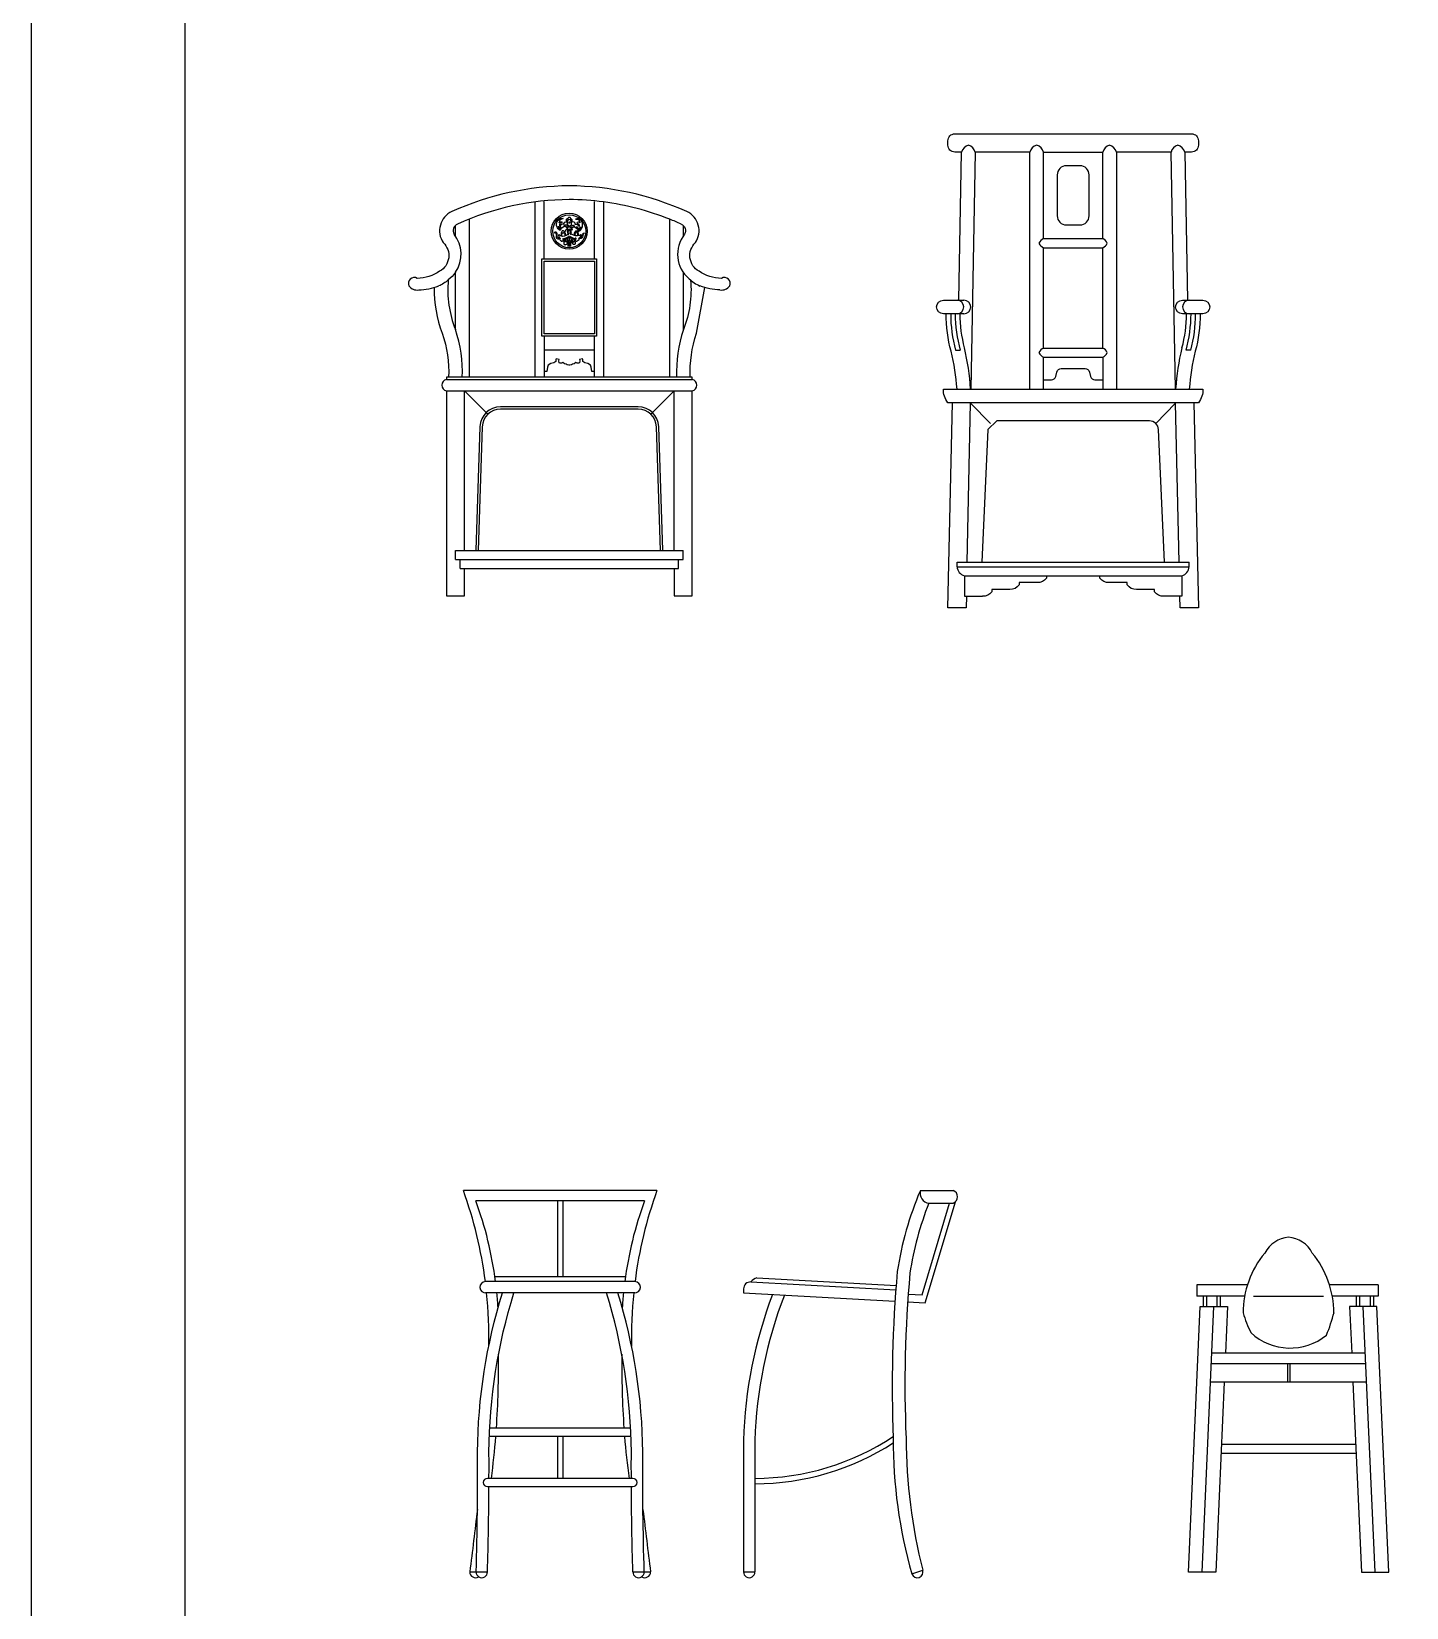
# Model space of a CAD drawing. Header units: inches. Extents: x 10 to 52.5, y 12.2 to 37.
# Drawn here: x 10.002 to 13.021, y 21.824 to 25.283 of the extents above; entities that cross this region are included whole.
import ezdxf

# ---------------------------------------------------------------- set-up
doc = ezdxf.new("R2010")
doc.units = ezdxf.units.IN
doc.header["$MEASUREMENT"] = 0
for name, color, linetype in [('02', 2, 'Continuous'), ('4', 4, 'Continuous'), ('kadrbm', 4, 'Continuous')]:
    doc.layers.add(name, color=color, linetype=linetype)

# ---------------------------------------------------------------- blocks, each defined once
blk = doc.blocks.new('kadrbm')
at = {"layer": 'kadrbm', "color": 4}
blk.add_lwpolyline([(0, 0), (0, 24.7972), (21, 24.7972), (21, 0), (0, 0)], close=True, dxfattribs=at)
blk.add_lwpolyline([(20.6631, 0.3257), (20.6631, 24.4603), (0.3369, 24.4603), (0.3369, 0.3257), (20.6631, 0.3257)], dxfattribs=at)

msp = doc.modelspace()

# ---------------------------------------------------------------- linework, layer by layer
at = {"layer": '02'}
for p, q in [((12.0308, 24.5833), (12.0412, 24.5833)), ((12.5471, 24.5833), (12.5368, 24.5833)), ((11.1566, 22.7165), (11.1566, 22.5495)), ((11.1686, 22.7165), (11.1686, 22.5495)), ((11.3057, 22.5495), (11.0195, 22.5495)), ((12.6847, 22.5071), (12.8389, 22.5071)), ((12.7595, 22.3588), (12.7595, 22.3188)), ((12.7645, 22.3588), (12.7645, 22.3188)), ((11.1566, 22.1995), (11.1566, 22.1075)), ((11.1686, 22.1995), (11.1686, 22.1075))]:
    msp.add_line(p, q, dxfattribs=at)
for points in [[(11.1743, 24.8547, 0.34733), (11.1628, 24.846, -0.409884), (11.156, 24.866, -0.318858), (11.169, 24.8724, 0.377319), (11.1602, 24.8629, -0.92725), (11.1667, 24.8629, 0.522824), (11.1613, 24.8596, 0.401469), (11.1632, 24.8544, -0.689196), (11.1701, 24.86, -0.452999), (11.178, 24.8649)], [(11.1866, 24.8688, 1.060173), (11.1849, 24.8688, 0.620415), (11.1876, 24.8673, 0.522482), (11.189, 24.8698, 0.451456), (11.186, 24.8709, 0.595524), (11.1827, 24.8749, 0.536651), (11.1792, 24.8712, 0.541923), (11.1755, 24.8694, 0.617763), (11.1798, 24.8673, 0.414589), (11.1802, 24.8693, 0.913295), (11.1786, 24.8683, 0.913295)], [(11.1918, 24.854, -0.371241), (11.2021, 24.8443, 0.378554), (11.2117, 24.8587, 0.275579), (11.2059, 24.8699, 0.247609), (11.1965, 24.8712, -0.511137), (11.2058, 24.8627, 0.643953), (11.199, 24.862, -0.658543), (11.2036, 24.8548, 0.448641), (11.1958, 24.8593, 0.564784), (11.1879, 24.8646, 0.564784)], [(11.1612, 24.8302, -0.622967), (11.1557, 24.8342, 0.267401), (11.155, 24.8413, 0.456166), (11.1495, 24.8413, -0.376213), (11.1523, 24.8413, -0.264117), (11.1539, 24.8344, 0.325045), (11.1557, 24.8284, 0.369427), (11.1624, 24.8293, 0.369427)], [(11.1581, 24.8557, 0.267511), (11.1612, 24.8488, -0.118486), (11.1654, 24.8536)], [(11.1961, 24.8269, 0.333072), (11.1978, 24.8277, 1.018263), (11.1944, 24.8276, 0.447723), (11.1971, 24.8242, 0.836712), (11.2015, 24.8248, 0.786524), (11.2038, 24.8291, 0.381054), (11.2076, 24.8376, -0.211082), (11.2053, 24.8354, -0.237445), (11.1875, 24.8379, 0.369408), (11.1806, 24.8394, -0.247305), (11.1687, 24.8333, -0.276406), (11.1594, 24.8376, 0.438653), (11.1636, 24.8288, 0.831006), (11.1644, 24.824, 0.737886), (11.168, 24.8238, 0.825981), (11.1707, 24.8276, 1.434892), (11.1689, 24.8262)], [(11.1741, 24.8343, 0.26651), (11.1715, 24.8446, 0.446716), (11.166, 24.8442, 0.173206), (11.1648, 24.8379, -0.22076), (11.1635, 24.8341)], [(11.165, 24.8336, 0.204252), (11.1664, 24.8377, -0.366388), (11.1692, 24.8421, -0.325144), (11.1726, 24.8374, -0.118475), (11.1724, 24.8337)], [(11.1809, 24.8551, 0.681297), (11.1803, 24.8541, 0.272206), (11.182, 24.8541, 0.430946), (11.182, 24.8563, 0.506992), (11.1784, 24.8564, 0.224483), (11.175, 24.8579, 0.310446), (11.1706, 24.8567, -0.310291), (11.1743, 24.8547, 0.143148), (11.1759, 24.8533, 0.143148)], [(11.1707, 24.8276, -0.014414), (11.1833, 24.834, 0.009904), (11.1944, 24.8278, 0.009904)], [(11.1873, 24.8508, -0.364073), (11.1827, 24.8446, -0.407895), (11.1776, 24.8494, 0.091763), (11.1775, 24.8518, 0.091763)], [(11.1784, 24.8522, 0.337282), (11.1823, 24.8468, 0.32156), (11.1868, 24.8508, 0.32156)], [(11.1887, 24.8524, 0.258063), (11.1901, 24.8524, 0.037817), (11.1926, 24.8549, -0.267067), (11.1951, 24.8549, 0.428253), (11.1879, 24.856, 0.257934), (11.1862, 24.8567, 0.227238), (11.1843, 24.8562, 0.474005), (11.1841, 24.8536, 0.802464), (11.1853, 24.8544)], [(11.2029, 24.8348, 0.01958), (11.202, 24.8424, 0.430482), (11.1961, 24.8444, 0.30183), (11.1936, 24.835)], [(11.2024, 24.8347, 0.009312), (11.2005, 24.8409, 0.571607), (11.197, 24.8417, 0.172696), (11.1945, 24.8348)], [(11.2068, 24.8315, 0.407179), (11.2091, 24.8325, 0.089335), (11.2115, 24.8383, -0.331846), (11.2163, 24.8408, 0.152153), (11.2141, 24.8394, 0.073188), (11.2118, 24.832, -0.443412), (11.204, 24.8292)], [(11.1736, 24.827, -0.153349), (11.1721, 24.8225, 0.193993), (11.1707, 24.8181, 0.470109), (11.1739, 24.815, 0.23934), (11.1788, 24.818, 0.192681), (11.1796, 24.8236, 0.009143), (11.1784, 24.8296, 0.009143)], [(11.1714, 24.8259, -0.013655), (11.1833, 24.832, 0.01032), (11.1949, 24.8255)], [(11.1736, 24.827, 0.235004), (11.1771, 24.8222, 0.303549), (11.1787, 24.8231, 0.019772), (11.1792, 24.8257)], [(11.1802, 24.8111, -0.040253), (11.1812, 24.8244, -0.177783), (11.1823, 24.8262, 0.031151), (11.1826, 24.8316, 0.031151)], [(11.1857, 24.811, 0.020781), (11.186, 24.8203, 0.167231), (11.1854, 24.8232, 0.239408), (11.1838, 24.8257, 0.019319), (11.184, 24.8315, 0.019319)], [(11.1883, 24.829, 0.273019), (11.1896, 24.8174, 0.234275), (11.1948, 24.816, 0.327706), (11.1966, 24.8189, 0.139705), (11.1943, 24.8234, -0.099433), (11.194, 24.8259)], [(11.1874, 24.8228, 0.263941), (11.1919, 24.8209, 0.310547), (11.1943, 24.8234)], [(11.3877, 24.1443), (11.3789, 24.4156, 0.4048), (11.334, 24.4592), (11.0314, 24.4592, 0.4048), (10.9865, 24.4156), (10.9777, 24.1443)]]:
    msp.add_lwpolyline(points, format="xyb", dxfattribs=at)
for points in [[(11.1764, 24.8523, 0.460795), (11.1784, 24.8522, 0.246065), (11.1785, 24.8535, 0.337602), (11.1767, 24.8539, 0.488047)], [(11.1878, 24.853, 0.414079), (11.1859, 24.8518, 0.335234), (11.1868, 24.8508, 0.487849), (11.1887, 24.8524, 0.167895)]]:
    msp.add_lwpolyline(points, format="xyb", close=True, dxfattribs=at)
msp.add_lwpolyline([(11.1277, 24.7792), (11.2377, 24.7792), (11.2377, 24.6192), (11.1277, 24.6192)], close=True, dxfattribs=at)
msp.add_circle((11.1825, 24.8446), 0.0362, dxfattribs=at)
for centre, radius, start, end in [((11.1827, 24.8652), 0.00481, 59.7752, 121.0821), ((11.1297, 24.8459), 0.0317, 5.2856, 15.8566), ((11.1787, 24.8452), 0.00425, 104.6687, 192.5138), ((11.1884, 24.8628), 0.0107, 158.3138, 212.2182), ((11.1822, 24.8434), 0.00383, 139.0523, 173.6828), ((11.1856, 24.8436), 0.0072, 177.9044, 229.8307), ((11.1867, 24.8429), 0.00703, 160.1113, 210.1923), ((11.1824, 24.8378), 0.00241, 137.2063, 238.7519), ((11.1833, 24.861), 0.00351, 59.545, 138.9823), ((11.1831, 24.8611), 0.00175, 40.6562, 161.2876), ((11.1816, 24.8432), 0.00558, 312.8978, 84.0423), ((11.1811, 24.8436), 0.00491, 316.1075, 30.5225), ((11.1839, 24.8378), 0.00199, 312.0935, 38.0098), ((11.1782, 24.862), 0.00957, 326.4628, 30.1645), ((11.1872, 24.846), 0.00275, 6.2118, 93.957), ((11.1799, 24.8352), 0.0168, 52.3912, 62.1893), ((11.1971, 24.8474), 0.00675, 357.8274, 80.5154), ((11.196, 24.8526), 0.00944, 326.2961, 11.3418), ((11.2042, 24.8475), 0.00049, 228.9246, 311.0754), ((11.1953, 24.8569), 0.0134, 313.1246, 350.5894), ((11.177, 24.8252), 0.0041, 194.9654, 314.1549), ((11.1835, 24.8233), 0.00312, 211.1047, 324.1755), ((11.1829, 24.826), 0.00245, 223.3433, 324.4816), ((11.509, 24.8004), 0.3279, 176.4538, 178.0719), ((11.2371, 24.8132), 0.0552, 172.4713, 181.4009), ((11.1622, 24.8167), 0.0215, 345.5771, 9.3194), ((11.2962, 24.8108), 0.1115, 176.3737, 179.8043), ((11.2078, 24.8289), 0.0195, 179.5227, 194.4912), ((11.1915, 24.8246), 0.0026, 192.4255, 276.4521), ((11.1915, 24.8235), 0.00152, 273.3278, 342.1695), ((11.188, 24.8258), 0.00574, 330.4314, 2.543), ((12.3229, 24.6629), 0.3028, 179.9264, 195.2455), ((12.3229, 24.6629), 0.2928, 179.9264, 195.7796), ((12.255, 24.6629), 0.2928, 344.2204, 0.0736), ((12.255, 24.6629), 0.3028, 344.7545, 0.0736), ((11.5889, 22.6588), 0.5513, 270.1372, 303.5792), ((11.5889, 22.6588), 0.5633, 270.1372, 302.7909)]:
    msp.add_arc(centre, radius, start, end, dxfattribs=at)
at = {"layer": '4'}
for p, q in [((12.224, 24.8283), (12.224, 25.0183)), ((12.224, 25.0183), (12.354, 25.0183)), ((12.354, 24.8283), (12.354, 25.0183)), ((11.1277, 24.7842), (11.1277, 24.9101)), ((11.2377, 24.7842), (11.2377, 24.9101)), ((12.224, 24.8283), (12.354, 24.8283)), ((12.224, 24.5883), (12.224, 24.8083)), ((12.224, 24.8083), (12.354, 24.8083)), ((12.354, 24.5883), (12.354, 24.8083)), ((11.1277, 24.6142), (11.1277, 24.5242)), ((11.1277, 24.5842), (11.2377, 24.5842)), ((12.224, 24.5883), (12.354, 24.5883)), ((12.224, 24.5683), (12.354, 24.5683)), ((12.354, 24.5683), (12.354, 24.4983)), ((10.9127, 24.5192), (11.4527, 24.5192)), ((10.9127, 24.4942), (11.4527, 24.4942)), ((10.9527, 24.1442), (10.9527, 24.4942)), ((11.0038, 24.4431), (10.9527, 24.4942)), ((11.3616, 24.4431), (11.4127, 24.4942)), ((11.4127, 24.1442), (11.4127, 24.4942)), ((12.0562, 24.1183), (12.0639, 24.4674)), ((12.1075, 24.4227), (12.0639, 24.4674)), ((12.4704, 24.4227), (12.514, 24.4674)), ((12.5217, 24.1183), (12.514, 24.4674)), ((10.9327, 24.1442), (11.4327, 24.1442)), ((10.9327, 24.1242), (10.9327, 24.1442)), ((11.4327, 24.1242), (11.4327, 24.1442)), ((10.9327, 24.1242), (11.4327, 24.1242)), ((10.9427, 24.1042), (10.9427, 24.1242)), ((11.4227, 24.1042), (11.4227, 24.1242)), ((12.034, 24.1083), (12.034, 24.1183)), ((12.034, 24.1183), (12.544, 24.1183)), ((12.034, 24.1083), (12.544, 24.1083)), ((12.544, 24.1083), (12.544, 24.1183)), ((10.9427, 24.1042), (11.4227, 24.1042)), ((12.0501, 24.0883), (12.5278, 24.0883)), ((12.0501, 24.0433), (12.0901, 24.0433)), ((11.3751, 22.7395), (10.9501, 22.7395)), ((11.9535, 22.7395), (12.0256, 22.7395)), ((11.3476, 22.7165), (10.9776, 22.7165)), ((11.9575, 22.5104), (12.0178, 22.7115)), ((11.9638, 22.4926), (12.0303, 22.7144)), ((11.9722, 22.7115), (12.0256, 22.7115)), ((11.3269, 22.5395), (10.9984, 22.5395)), ((11.5652, 22.5236), (11.5652, 22.5145)), ((11.581, 22.5386), (11.8994, 22.5211)), ((12.6715, 22.532), (12.5607, 22.532)), ((12.5607, 22.532), (12.5607, 22.5071)), ((12.9588, 22.532), (12.8519, 22.532)), ((12.9588, 22.532), (12.9588, 22.5071)), ((11.3269, 22.5145), (10.9984, 22.5145)), ((11.5652, 22.5145), (11.8977, 22.4962)), ((11.9256, 22.4947), (11.9638, 22.4926)), ((11.9268, 22.5121), (11.9575, 22.5104)), ((12.6654, 22.5071), (12.5607, 22.5071)), ((12.5679, 22.4844), (12.6279, 22.4844)), ((12.572, 21.902), (12.5979, 22.4844)), ((12.575, 22.4844), (12.575, 22.5071)), ((12.5823, 22.4844), (12.5823, 22.5071)), ((12.6052, 22.4844), (12.6052, 22.5071)), ((12.6125, 22.4844), (12.6125, 22.5071)), ((12.9588, 22.5071), (12.8581, 22.5071)), ((12.9561, 22.4844), (12.8961, 22.4844)), ((12.9115, 22.4844), (12.9115, 22.5071)), ((12.9188, 22.4844), (12.9188, 22.5071)), ((12.952, 21.902), (12.9261, 22.4844)), ((12.9417, 22.4844), (12.9417, 22.5071)), ((12.949, 22.4844), (12.949, 22.5071)), ((12.9306, 22.382), (12.5933, 22.382)), ((12.9317, 22.3588), (12.5923, 22.3588)), ((12.9334, 22.3188), (12.5905, 22.3188)), ((11.3174, 22.2175), (11.0078, 22.2175)), ((11.3182, 22.1995), (11.007, 22.1995)), ((12.9095, 22.182), (12.6144, 22.182)), ((12.9104, 22.162), (12.6136, 22.162)), ((10.9642, 21.9023), (11.003, 21.9023)), ((11.3222, 21.9023), (11.361, 21.9023)), ((11.5652, 21.9023), (11.5902, 21.9023)), ((11.935, 21.8977), (11.9586, 21.9057))]:
    msp.add_line(p, q, dxfattribs=at)
for points in [[(12.0377, 24.6933), (12.044, 25.0183), (12.029, 25.0183, -0.414214), (12.014, 25.0333), (12.014, 25.0433, -0.414214), (12.029, 25.0583), (12.549, 25.0583, -0.414214), (12.564, 25.0433), (12.564, 25.0333, -0.414214), (12.549, 25.0183), (12.534, 25.0183), (12.5402, 24.6933)], [(11.5135, 24.7157, 0.271918), (11.5349, 24.7245, 0.749268), (11.5168, 24.7412, -0.143046), (11.4676, 24.7567, -0.508496), (11.4596, 24.8195, 0.465216), (11.4405, 24.8877, 0.104125), (11.1827, 24.9442, 0.104125), (10.9249, 24.8877, 0.465216), (10.9058, 24.8195, -0.508496), (10.8978, 24.7567, -0.143046), (10.8486, 24.7412, 0.749268), (10.8305, 24.7245, 0.271918), (10.8519, 24.7157, 0.083753), (10.8959, 24.7244)], [(11.4032, 24.5242), (11.4032, 24.8709, 0.061482), (11.2577, 24.9089), (11.2577, 24.5242)], [(10.9373, 24.8604, 0.428032), (10.9296, 24.8381)], [(10.9327, 24.8339), (10.9327, 24.8572, 0.329498)], [(11.4281, 24.8604, -0.428032), (11.4358, 24.8381, 0.406487), (11.4457, 24.7401)], [(10.917, 24.7377, -0.073636), (10.8959, 24.7244, -0.019253)], [(10.917, 24.7377, 0.119296), (10.9327, 24.6287), (10.9327, 24.7545, -0.074149), (10.917, 24.7377, -0.010288)], [(11.4489, 24.7373, -0.118786), (11.4332, 24.6287), (11.4332, 24.7538)], [(10.886, 24.7211, 0.098282), (10.9038, 24.6206, -0.093353), (10.9177, 24.5242)], [(11.4482, 24.5242, -0.093353), (11.4621, 24.6206), (11.4799, 24.7209, 0.063425)], [(11.5135, 24.7157, -0.083754), (11.4695, 24.7244, -0.071544)], [(12.049, 24.6633), (12.004, 24.6633, -1), (12.004, 24.6933), (12.049, 24.6933)], [(12.034, 24.4983, 0.043451), (12.021, 24.5811, -0.06657), (12.0101, 24.6633)], [(12.049, 24.6633, 1), (12.049, 24.6933)], [(12.5678, 24.6633), (12.529, 24.6633, -1), (12.529, 24.6933), (12.574, 24.6933)], [(12.574, 24.6933, -1), (12.574, 24.6633), (12.5678, 24.6633, -0.066586), (12.5569, 24.5811, 0.043451), (12.544, 24.4983)], [(11.4527, 24.5242), (10.9127, 24.5242), (10.9127, 24.5192, 0.8), (10.9127, 24.4942), (10.9127, 24.0442), (10.9527, 24.0442), (10.9527, 24.1042)], [(11.4127, 24.1042), (11.4127, 24.0442), (11.4527, 24.0442), (11.4527, 24.4942, 0.8), (11.4527, 24.5192), (11.4527, 24.5242)], [(12.224, 24.5183), (12.2412, 24.5183, 0.351095), (12.251, 24.5261), (12.2531, 24.5354, -0.351095), (12.2629, 24.5433), (12.3151, 24.5433, -0.351095), (12.3248, 24.5354), (12.3269, 24.5261, 0.351095), (12.3367, 24.5183), (12.354, 24.5183)], [(12.564, 24.4683), (12.014, 24.4683, -0.170156), (12.004, 24.4983), (12.574, 24.4983)], [(12.574, 24.4983, -0.170156), (12.564, 24.4683)], [(11.3827, 24.1442), (11.3739, 24.4155, 0.4048), (11.334, 24.4542), (11.0314, 24.4542, 0.4048), (10.9914, 24.4155), (10.9827, 24.1442)], [(12.4895, 24.1183), (12.4765, 24.4091, 0.401264), (12.4565, 24.4283), (12.1214, 24.4283), (12.1014, 24.4091), (12.0885, 24.1183)], [(12.2301, 24.0883), (12.2301, 24.0833, -0.261972), (12.2101, 24.0733), (12.1701, 24.0733), (12.1701, 24.0683, -0.261972), (12.1501, 24.0583), (12.1101, 24.0583), (12.1101, 24.0533, -0.261972), (12.0901, 24.0433)], [(12.5278, 24.0433), (12.4878, 24.0433, -0.261972), (12.4678, 24.0533), (12.4678, 24.0583), (12.4278, 24.0583, -0.261972), (12.4078, 24.0683), (12.4078, 24.0733), (12.3678, 24.0733, -0.261972), (12.3478, 24.0833), (12.3478, 24.0883)], [(11.9535, 22.7395, 0.062346), (11.9027, 22.5612, 0.032505), (11.894, 22.1954, 0.071723), (11.935, 21.8977, 0.071723)], [(11.9722, 22.7115, 0.055601), (11.9305, 22.5578, 0.032483), (11.922, 22.1959, 0.060813), (11.9586, 21.9057, 0.060813)], [(12.8617, 22.4706, 0.169843), (12.8141, 22.602, 0.251892), (12.762, 22.637, 0.251892), (12.7099, 22.602, 0.177273), (12.6622, 22.4706, 0.035957), (12.679, 22.4274, 0.373628), (12.8455, 22.4219, 0.024318), (12.8619, 22.4717)], [(10.9781, 21.9023, 0.008031), (10.9813, 22.1651, -0.074354), (11.0361, 22.5145)], [(11.0063, 22.1075, 0.001829), (11.0063, 22.1651, -0.074354), (11.0611, 22.5145)], [(11.3189, 22.1075, -0.001829), (11.3189, 22.1651, 0.074354), (11.2641, 22.5145)], [(11.3472, 21.9023, -0.008352), (11.3439, 22.1651, 0.074354), (11.2891, 22.5145)], [(11.6287, 22.511, 0.08335), (11.5652, 22.1907), (11.5652, 21.9023)], [(11.6549, 22.5096, 0.085334), (11.5902, 22.1903), (11.5902, 21.9023)], [(11.3224, 22.1075), (11.0029, 22.1075, 1), (11.0028, 22.0895), (11.3224, 22.0895, 1), (11.3224, 22.1075)], [(11.003, 21.9023, 0.005951), (11.0062, 22.0895)], [(11.3222, 21.9023, -0.005951), (11.319, 22.0895)], [(10.9808, 22.0393, -0.001094), (10.9642, 21.9023, -0.001094)], [(11.3444, 22.0393, 0.001094), (11.361, 21.9023, 0.001094)]]:
    msp.add_lwpolyline(points, format="xyb", dxfattribs=at)
for points in [[(12.194, 24.4983), (12.194, 25.0183), (12.074, 25.0183), (12.064, 24.4983)], [(12.514, 24.4983), (12.504, 25.0183), (12.384, 25.0183), (12.384, 24.4983)], [(11.1077, 24.5242), (11.1077, 24.9089)], [(10.9627, 24.8711), (10.9627, 24.5242)], [(11.4332, 24.8346), (11.4332, 24.8567)], [(11.2377, 24.5242), (11.2377, 24.6142)], [(11.1835, 24.5505), (11.1819, 24.5505), (11.1776, 24.5511), (11.1755, 24.5528), (11.1718, 24.5537), (11.1685, 24.5566), (11.1657, 24.5548), (11.1625, 24.5548), (11.1607, 24.5557), (11.1593, 24.5598), (11.1607, 24.5633), (11.1541, 24.5642), (11.153, 24.5623), (11.1533, 24.5587), (11.1484, 24.5555), (11.1422, 24.5546), (11.1365, 24.5508), (11.135, 24.5459), (11.1334, 24.5364), (11.1277, 24.5364)], [(11.2377, 24.5364), (11.232, 24.5364), (11.2304, 24.5459), (11.2289, 24.5508), (11.2232, 24.5546), (11.217, 24.5555), (11.2121, 24.5587), (11.2124, 24.5623), (11.2113, 24.5642), (11.2047, 24.5633), (11.2061, 24.5598), (11.2047, 24.5557), (11.2029, 24.5548), (11.1997, 24.5548), (11.1969, 24.5566), (11.1936, 24.5537), (11.1899, 24.5528), (11.1877, 24.5511), (11.1835, 24.5505)], [(12.224, 24.4983), (12.224, 24.5683)], [(12.0545, 24.0433), (12.054, 24.0183), (12.014, 24.0183), (12.024, 24.4683)], [(12.554, 24.4683), (12.564, 24.0183), (12.5239, 24.0183), (12.5234, 24.0433)], [(12.0501, 24.0883), (12.0501, 24.0433)], [(12.5278, 24.0883), (12.5278, 24.0433)], [(11.5943, 22.5479), (11.9002, 22.5311)], [(12.6205, 22.3188), (12.602, 21.902), (12.542, 21.902), (12.5679, 22.4844)], [(12.6279, 22.4844), (12.6233, 22.382)], [(12.8961, 22.4844), (12.9006, 22.382)], [(12.9034, 22.3188), (12.922, 21.902), (12.982, 21.902), (12.9561, 22.4844)]]:
    msp.add_lwpolyline(points, dxfattribs=at)
msp.add_lwpolyline([(12.274, 24.8583), (12.304, 24.8583, 0.414214), (12.324, 24.8783), (12.324, 24.9683, 0.414214), (12.304, 24.9883), (12.274, 24.9883, 0.414214), (12.254, 24.9683), (12.254, 24.8783, 0.414214)], format="xyb", close=True, dxfattribs=at)
msp.add_lwpolyline([(11.1227, 24.7842), (11.2427, 24.7842), (11.2427, 24.6142), (11.1227, 24.6142)], close=True, dxfattribs=at)
msp.add_circle((11.1825, 24.8446), 0.0396, dxfattribs=at)
for centre, radius, start, end in [((12.0639, 25.0133), 0.0206, 103.9676, 166.0324), ((12.054, 25.0133), 0.0206, 13.9676, 76.0324), ((12.2139, 25.0133), 0.0206, 103.9676, 166.0324), ((12.204, 25.0133), 0.0206, 13.9676, 76.0324), ((12.3739, 25.0133), 0.0206, 103.9676, 166.0324), ((12.364, 25.0133), 0.0206, 13.9676, 76.0324), ((12.5239, 25.0133), 0.0206, 103.9676, 166.0324), ((12.514, 25.0133), 0.0206, 13.9676, 76.0324), ((11.188, 24.3036), 0.6106, 90.4753, 114.2534), ((11.1774, 24.3036), 0.6106, 82.4415, 89.5247), ((11.1774, 24.3036), 0.6106, 65.7466, 68.2945), ((10.8743, 24.7942), 0.0706, 325.8205, 38.4713), ((12.2314, 24.8108), 0.019, 113.1816, 156.8184), ((12.2314, 24.8257), 0.019, 203.1816, 246.8184), ((12.3465, 24.8108), 0.019, 23.1816, 66.8184), ((12.3465, 24.8257), 0.019, 293.1816, 336.8184), ((11.504, 24.8025), 0.0854, 227.0073, 246.2), ((12.034, 24.6783), 0.015, 270, 90), ((12.3229, 24.6629), 0.2828, 179.9264, 195.2311), ((12.255, 24.6629), 0.2828, 344.7689, 0.0736), ((12.544, 24.6783), 0.015, 90, 270), ((10.6547, 24.5354), 0.2932, 357.8002, 18.5547), ((11.7112, 24.5354), 0.2932, 161.4453, 182.1998), ((11.56, 24.467), 0.5049, 3.5509, 13.9354), ((12.2314, 24.5708), 0.019, 113.1816, 156.8184), ((12.2314, 24.5857), 0.019, 203.1816, 246.8184), ((12.3465, 24.5708), 0.019, 23.1816, 66.8184), ((12.3465, 24.5857), 0.019, 293.1816, 336.8184), ((13.0179, 24.467), 0.5049, 166.0646, 176.4491), ((12.0572, 24.1105), 0.0233, 185.4855, 252.2555), ((12.5207, 24.1105), 0.0233, 287.7445, 354.5145), ((10.0643, 22.42), 0.9416, 7.2923, 19.836), ((12.2609, 22.42), 0.9416, 160.164, 172.7077), ((11.9749, 22.7335), 0.0222, 164.4527, 263.2434), ((12.0202, 22.7255), 0.015, 290.7783, 69.2217), ((10.192, 22.4307), 0.8359, 7.4748, 19.9882), ((12.1332, 22.4307), 0.8359, 160.0118, 172.5252), ((10.999, 22.527), 0.0125, 93.1581, 273.1581), ((11.3262, 22.527), 0.0125, 266.8419, 86.8419), ((11.5802, 22.5236), 0.015, 86.856, 180), ((11.6047, 22.5189), 0.0308, 109.7317, 140.2455), ((10.0643, 22.42), 0.9416, 358.5942, 5.7612), ((10.192, 22.4307), 0.8359, 3.5041, 5.7497), ((12.1332, 22.4307), 0.8359, 174.2503, 176.4959), ((12.2609, 22.42), 0.9416, 174.2388, 181.4058), ((8.9732, 22.3585), 2.0542, 356.0642, 0.5976), ((13.352, 22.3585), 2.0542, 179.4024, 183.9358), ((9.1253, 22.3549), 1.9024, 352.5264, 355.3132), ((13.2, 22.3549), 1.9024, 184.6868, 187.4736), ((10.9767, 21.902), 0.0125, 178.5898, 303.4937), ((10.9905, 21.902), 0.0125, 178.5898, 1.4102), ((11.3347, 21.902), 0.0125, 178.5898, 1.4102), ((11.3485, 21.902), 0.0125, 236.5063, 1.4102), ((11.5777, 21.902), 0.0125, 178.5898, 1.4102), ((11.9467, 21.902), 0.0125, 200.2306, 17.3697)]:
    msp.add_arc(centre, radius, start, end, dxfattribs=at)

# ---------------------------------------------------------------- block references
at = {"layer": 'kadrbm'}
msp.add_blockref('kadrbm', (10.0018, 12.2106), dxfattribs=at)

doc.saveas('drawing.dxf')
